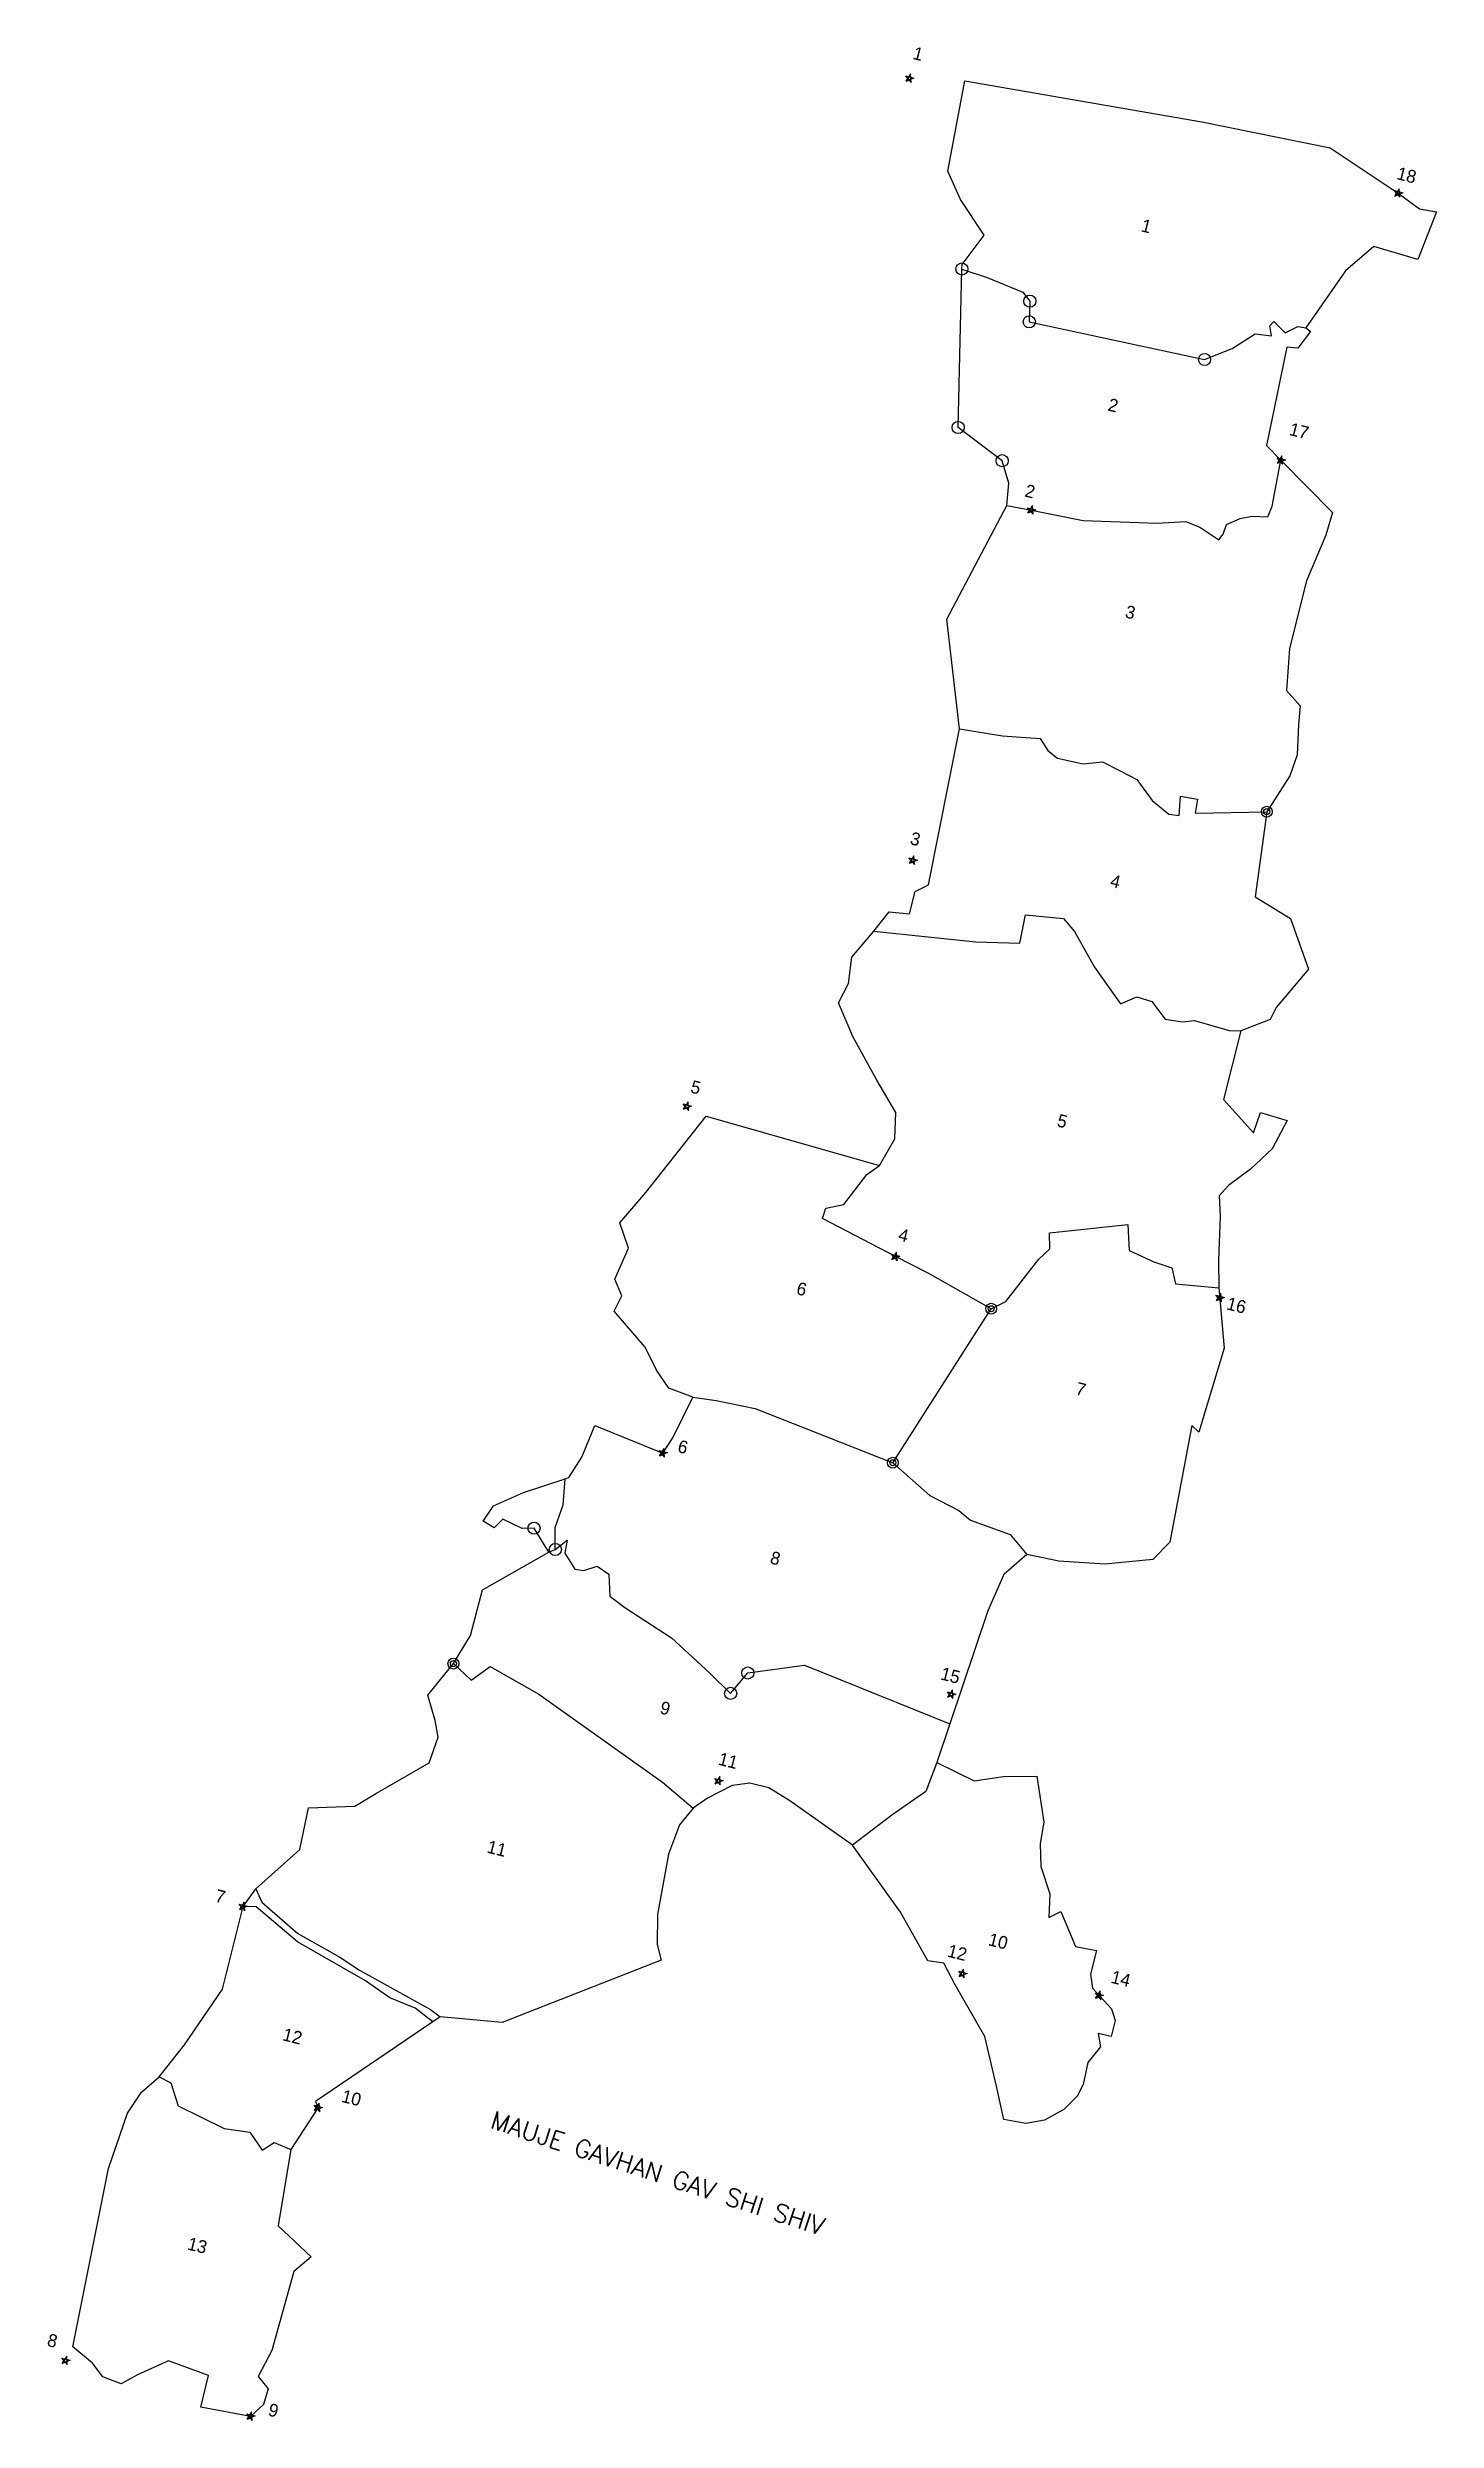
# Model space of a CAD drawing. Header units: metres. Extents: x 291116 to 292669, y 2097372 to 2100024.
import ezdxf
from ezdxf.enums import TextEntityAlignment as Align

# ---------------------------------------------------------------- set-up
doc = ezdxf.new("R2010")
doc.units = ezdxf.units.M
doc.header["$MEASUREMENT"] = 0
for name, color, linetype in [('POLY_PARCEL', 6, 'Continuous'), ('POLY_ROAD', 30, 'Continuous'), ('TEXT_MAPIN', 7, 'Continuous'), ('TEXT_MAPOUT', 7, 'Continuous'), ('TEXT_PARCEL', 7, 'Continuous'), ('V_BOUND_LINE', 7, 'Continuous')]:
    doc.layers.add(name, color=color, linetype=linetype)
doc.styles.get("Standard").update_dxf_attribs({"font": 'simplex.shx'})
doc.styles.add('TEXT_MAP', font='KRDEV050.TTF', dxfattribs={"height": 1.8})

msp = doc.modelspace()

# ---------------------------------------------------------------- linework, layer by layer
for p, q in [((292075.4, 2099992.6), (292084.7, 2099990.3)), ((292077.7, 2099989.8), (292075.4, 2099992.6)), ((292080.9, 2099994.9), (292075.8, 2099986.7)), ((292084.7, 2099990.3), (292075.8, 2099986.7)), ((292075.8, 2099986.7), (292077.7, 2099989.8)), ((292075.8, 2099986.7), (292079.2, 2099988.1)), ((292077.7, 2099989.8), (292079.2, 2099988.1)), ((292079.2, 2099988.1), (292081.6, 2099985.2)), ((292081.6, 2099985.2), (292080.9, 2099994.9)), ((292621.8, 2099864.4), (292631.1, 2099862.1)), ((292624.1, 2099861.6), (292621.8, 2099864.4)), ((292627.3, 2099866.6), (292622.2, 2099858.4)), ((292631.1, 2099862.1), (292622.2, 2099858.4)), ((292622.2, 2099858.4), (292624.1, 2099861.6)), ((292622.2, 2099858.4), (292625.6, 2099859.8)), ((292624.1, 2099861.6), (292625.6, 2099859.8)), ((292625.6, 2099859.8), (292628, 2099857)), ((292628, 2099857), (292627.3, 2099866.6)), ((292490.6, 2099565.9), (292500, 2099563.5)), ((292492.9, 2099563.1), (292490.6, 2099565.9)), ((292496.1, 2099568.1), (292491, 2099559.9)), ((292500, 2099563.5), (292491, 2099559.9)), ((292491, 2099559.9), (292492.9, 2099563.1)), ((292491, 2099559.9), (292494.4, 2099561.3)), ((292492.9, 2099563.1), (292494.4, 2099561.3)), ((292494.4, 2099561.3), (292496.8, 2099558.5)), ((292496.8, 2099558.5), (292496.1, 2099568.1)), ((292211.6, 2099510), (292221, 2099507.7)), ((292214, 2099507.2), (292211.6, 2099510)), ((292217.2, 2099512.3), (292212, 2099504.1)), ((292217.8, 2099502.6), (292217.2, 2099512.3)), ((292221, 2099507.7), (292212, 2099504.1)), ((292212, 2099504.1), (292214, 2099507.2)), ((292212, 2099504.1), (292215.5, 2099505.5)), ((292214, 2099507.2), (292215.5, 2099505.5)), ((292215.5, 2099505.5), (292217.8, 2099502.6)), ((292079.1, 2099118.5), (292088.5, 2099116.1)), ((292081.5, 2099115.6), (292079.1, 2099118.5)), ((292084.7, 2099120.7), (292079.5, 2099112.5)), ((292088.5, 2099116.1), (292079.5, 2099112.5)), ((292079.5, 2099112.5), (292081.5, 2099115.6)), ((292079.5, 2099112.5), (292083, 2099113.9)), ((292081.5, 2099115.6), (292083, 2099113.9)), ((292083, 2099113.9), (292085.3, 2099111.1)), ((292085.3, 2099111.1), (292084.7, 2099120.7)), ((291832.1, 2098845.7), (291826.9, 2098837.5)), ((291832.7, 2098836), (291832.1, 2098845.7)), ((291826.5, 2098843.4), (291835.9, 2098841.1)), ((291828.9, 2098840.6), (291826.5, 2098843.4)), ((291835.9, 2098841.1), (291826.9, 2098837.5)), ((291826.9, 2098837.5), (291828.9, 2098840.6)), ((291826.9, 2098837.5), (291830.4, 2098838.8)), ((291828.9, 2098840.6), (291830.4, 2098838.8)), ((291830.4, 2098838.8), (291832.7, 2098836)), ((292059.6, 2098675.6), (292069, 2098673.3)), ((292061.9, 2098672.8), (292059.6, 2098675.6)), ((292065.1, 2098677.9), (292060, 2098669.7)), ((292069, 2098673.3), (292060, 2098669.7)), ((292060, 2098669.7), (292061.9, 2098672.8)), ((292060, 2098669.7), (292063.4, 2098671.1)), ((292061.9, 2098672.8), (292063.4, 2098671.1)), ((292063.4, 2098671.1), (292065.8, 2098668.2)), ((292065.8, 2098668.2), (292065.1, 2098677.9)), ((292422.3, 2098629.6), (292431.7, 2098627.2)), ((292424.7, 2098626.8), (292422.3, 2098629.6)), ((292427.9, 2098631.8), (292422.8, 2098623.6)), ((292431.7, 2098627.2), (292422.8, 2098623.6)), ((292422.8, 2098623.6), (292424.7, 2098626.8)), ((292422.8, 2098623.6), (292426.2, 2098625)), ((292424.7, 2098626.8), (292426.2, 2098625)), ((292426.2, 2098625), (292428.6, 2098622.2)), ((292428.6, 2098622.2), (292427.9, 2098631.8)), ((291799.7, 2098455.9), (291809.1, 2098453.6)), ((291802, 2098453.1), (291799.7, 2098455.9)), ((291805.2, 2098458.1), (291800.1, 2098449.9)), ((291809.1, 2098453.6), (291800.1, 2098449.9)), ((291800.1, 2098449.9), (291802, 2098453.1)), ((291800.1, 2098449.9), (291803.5, 2098451.3)), ((291802, 2098453.1), (291803.5, 2098451.3)), ((291803.5, 2098451.3), (291805.9, 2098448.5)), ((291805.9, 2098448.5), (291805.2, 2098458.1)), ((292122.1, 2098186.2), (292131.5, 2098183.8)), ((292124.5, 2098183.4), (292122.1, 2098186.2)), ((292127.6, 2098188.4), (292122.5, 2098180.2)), ((292131.5, 2098183.8), (292122.5, 2098180.2)), ((292122.5, 2098180.2), (292124.5, 2098183.4)), ((292124.5, 2098183.4), (292125.9, 2098181.6)), ((292128.3, 2098178.8), (292127.6, 2098188.4)), ((292122.5, 2098180.2), (292125.9, 2098181.6)), ((292125.9, 2098181.6), (292128.3, 2098178.8)), ((291861.9, 2098089.5), (291871.3, 2098087.1)), ((291864.3, 2098086.7), (291861.9, 2098089.5)), ((291867.5, 2098091.7), (291862.3, 2098083.5)), ((291871.3, 2098087.1), (291862.3, 2098083.5)), ((291862.3, 2098083.5), (291864.3, 2098086.7)), ((291862.3, 2098083.5), (291865.7, 2098084.9)), ((291864.3, 2098086.7), (291865.7, 2098084.9)), ((291865.7, 2098084.9), (291868.1, 2098082.1)), ((291868.1, 2098082.1), (291867.5, 2098091.7)), ((291330.4, 2097948.8), (291339.7, 2097946.5)), ((291332.7, 2097946), (291330.4, 2097948.8)), ((291335.9, 2097951.1), (291330.8, 2097942.9)), ((291339.7, 2097946.5), (291330.8, 2097942.9)), ((291330.8, 2097942.9), (291332.7, 2097946)), ((291330.8, 2097942.9), (291334.2, 2097944.2)), ((291332.7, 2097946), (291334.2, 2097944.2)), ((291334.2, 2097944.2), (291336.6, 2097941.4)), ((291336.6, 2097941.4), (291335.9, 2097951.1)), ((292134.7, 2097873.9), (292144.1, 2097871.5)), ((292137.1, 2097871), (292134.7, 2097873.9)), ((292140.2, 2097876.1), (292135.1, 2097867.9)), ((292144.1, 2097871.5), (292135.1, 2097867.9)), ((292135.1, 2097867.9), (292137.1, 2097871)), ((292135.1, 2097867.9), (292138.5, 2097869.3)), ((292137.1, 2097871), (292138.5, 2097869.3)), ((292138.5, 2097869.3), (292140.9, 2097866.4)), ((292140.9, 2097866.4), (292140.2, 2097876.1)), ((292287.3, 2097849.5), (292296.7, 2097847.2)), ((292289.7, 2097846.7), (292287.3, 2097849.5)), ((292292.9, 2097851.8), (292287.7, 2097843.6)), ((292296.7, 2097847.2), (292287.7, 2097843.6)), ((292287.7, 2097843.6), (292289.7, 2097846.7)), ((292287.7, 2097843.6), (292291.2, 2097845)), ((292289.7, 2097846.7), (292291.2, 2097845)), ((292291.2, 2097845), (292293.5, 2097842.1)), ((292293.5, 2097842.1), (292292.9, 2097851.8)), ((291414.2, 2097724.1), (291423.5, 2097721.7)), ((291416.5, 2097721.3), (291414.2, 2097724.1)), ((291419.7, 2097726.3), (291414.6, 2097718.1)), ((291423.5, 2097721.7), (291414.6, 2097718.1)), ((291414.6, 2097718.1), (291416.5, 2097721.3)), ((291414.6, 2097718.1), (291418, 2097719.5)), ((291416.5, 2097721.3), (291418, 2097719.5)), ((291418, 2097719.5), (291420.4, 2097716.7)), ((291420.4, 2097716.7), (291419.7, 2097726.3)), ((291131.9, 2097441.5), (291141.3, 2097439.1)), ((291134.3, 2097438.7), (291131.9, 2097441.5)), ((291137.4, 2097443.7), (291132.3, 2097435.5)), ((291141.3, 2097439.1), (291132.3, 2097435.5)), ((291138.1, 2097434.1), (291137.4, 2097443.7)), ((291132.3, 2097435.5), (291134.3, 2097438.7)), ((291132.3, 2097435.5), (291135.7, 2097436.9)), ((291134.3, 2097438.7), (291135.7, 2097436.9)), ((291135.7, 2097436.9), (291138.1, 2097434.1)), ((291338.7, 2097379), (291348.1, 2097376.7)), ((291341, 2097376.2), (291338.7, 2097379)), ((291344.2, 2097381.3), (291339.1, 2097373.1)), ((291348.1, 2097376.7), (291339.1, 2097373.1)), ((291339.1, 2097373.1), (291341, 2097376.2)), ((291339.1, 2097373.1), (291342.5, 2097374.4)), ((291341, 2097376.2), (291342.5, 2097374.4)), ((291342.5, 2097374.4), (291344.9, 2097371.6)), ((291344.9, 2097371.6), (291344.2, 2097381.3))]:
    msp.add_line(p, q)
for centre, radius in [((292138.3, 2099776.8), 6.78), ((292214.3, 2099740.8), 6.78), ((292213.6, 2099717.7), 6.78), ((292409.6, 2099675.7), 6.78), ((292134, 2099599.6), 6.78), ((292183.2, 2099562.5), 6.78), ((292479.1, 2099170.1), 6.05), ((292479.1, 2099170.1), 3.34), ((292171, 2098614.5), 6.05), ((292171, 2098614.5), 3.34), ((292061, 2098442.4), 6.05), ((292061, 2098442.4), 3.34), ((291659.9, 2098369.2), 6.78), ((291683.7, 2098345.3), 6.78), ((291569.7, 2098217.8), 6.05), ((291569.7, 2098217.8), 3.34), ((291899, 2098207.3), 6.78), ((291879.7, 2098184.5), 6.78)]:
    msp.add_circle(centre, radius)
at = {"layer": 'POLY_PARCEL'}
for p, q in [((292138.3, 2099776.8), (292166.6, 2099767.4)), ((292166.6, 2099767.4), (292206.5, 2099751)), ((292206.5, 2099751), (292214.3, 2099740.8)), ((292214.3, 2099740.8), (292213.6, 2099717.7)), ((292213.6, 2099717.7), (292409.6, 2099675.7)), ((292440.4, 2099688.1), (292466.3, 2099704.4)), ((292466.3, 2099704.4), (292484.5, 2099702.1)), ((292482.4, 2099713.3), (292487.2, 2099718)), ((292484.5, 2099702.1), (292482.4, 2099713.3)), ((292487.2, 2099718), (292499.7, 2099705.4)), ((292499.7, 2099705.4), (292514, 2099712.6)), ((292514, 2099712.6), (292522.9, 2099710.9)), ((292409.6, 2099675.7), (292440.4, 2099688.1)), ((292485.2, 2099511.8), (292494.9, 2099563.2)), ((292188.5, 2099512.4), (292215.9, 2099507.3)), ((292480.3, 2099499.6), (292485.2, 2099511.8)), ((292215.9, 2099507.3), (292273.7, 2099495.5)), ((292273.7, 2099495.5), (292356.6, 2099492.6)), ((292356.6, 2099492.6), (292388.8, 2099494.4)), ((292388.8, 2099494.4), (292404.2, 2099488.3)), ((292404.2, 2099488.3), (292425.7, 2099474)), ((292430.4, 2099480.4), (292434, 2099491.1)), ((292434, 2099491.1), (292449.5, 2099498)), ((292449.5, 2099498), (292462.7, 2099500.5)), ((292462.7, 2099500.5), (292480.3, 2099499.6)), ((292425.7, 2099474), (292430.4, 2099480.4)), ((292135.5, 2099262.6), (292183.6, 2099255.1)), ((292183.6, 2099255.1), (292225.6, 2099251.8)), ((292225.6, 2099251.8), (292234.4, 2099238.4)), ((292234.4, 2099238.4), (292245.2, 2099229.9)), ((292245.2, 2099229.9), (292274, 2099223.6)), ((292274, 2099223.6), (292295.5, 2099225.7)), ((292295.5, 2099225.7), (292314.6, 2099216.1)), ((292314.6, 2099216.1), (292334, 2099206.3)), ((292334, 2099206.3), (292350.9, 2099182.8)), ((292350.9, 2099182.8), (292369.8, 2099167.4)), ((292369.8, 2099167.4), (292381.1, 2099165.9)), ((292381.1, 2099165.9), (292382.5, 2099187.4)), ((292382.5, 2099187.4), (292401.7, 2099184)), ((292401.7, 2099184), (292399.2, 2099168.5)), ((292399.2, 2099168.5), (292479.1, 2099170.1)), ((292039.7, 2099036.4), (292153.7, 2099024.5)), ((292203, 2099023.1), (292209.4, 2099054.9)), ((292209.4, 2099054.9), (292251.7, 2099050.6)), ((292251.7, 2099050.6), (292264.2, 2099036.3)), ((292264.2, 2099036.3), (292286.4, 2098996.3)), ((292153.7, 2099024.5), (292203, 2099023.1)), ((292286.4, 2098996.3), (292315.5, 2098955.5)), ((292315.5, 2098955.5), (292333.9, 2098963)), ((292333.9, 2098963), (292350.5, 2098957.9)), ((292350.5, 2098957.9), (292365.6, 2098938.1)), ((292365.6, 2098938.1), (292385, 2098935.4)), ((292385, 2098935.4), (292398.3, 2098936.6)), ((292398.3, 2098936.6), (292437.1, 2098925.5)), ((292437.1, 2098925.5), (292450.2, 2098925.3)), ((292032, 2098764.5), (292046.1, 2098774.5)), ((292006.4, 2098731.2), (292032, 2098764.5)), ((291982.5, 2098715.3), (291986, 2098726.9)), ((292063.9, 2098672.9), (291982.5, 2098715.3)), ((291986, 2098726.9), (292006.4, 2098731.2)), ((292236.2, 2098699.3), (292323.7, 2098708.7)), ((292236.4, 2098681.4), (292236.2, 2098699.3)), ((292323.7, 2098708.7), (292325.3, 2098679.5)), ((292100.5, 2098654.4), (292063.9, 2098672.9)), ((292187.2, 2098622.7), (292224.1, 2098669.9)), ((292224.1, 2098669.9), (292236.4, 2098681.4)), ((292325.3, 2098679.5), (292353, 2098666.9)), ((292353, 2098666.9), (292372.8, 2098660.3)), ((292372.8, 2098660.3), (292377.2, 2098642.5)), ((292171, 2098614.5), (292100.5, 2098654.4)), ((292377.2, 2098642.5), (292425.7, 2098638)), ((292152.2, 2098585.2), (292171, 2098614.5)), ((292171, 2098614.5), (292187.2, 2098622.7)), ((292061, 2098442.4), (292152.2, 2098585.2)), ((291837.5, 2098515.6), (291863.6, 2098511.8)), ((291863.6, 2098511.8), (291907.3, 2098502.9)), ((291907.3, 2098502.9), (292061, 2098442.4)), ((291692.6, 2098395.4), (291694.6, 2098424.4)), ((292061, 2098442.4), (292102.6, 2098405.9)), ((291683.6, 2098369.9), (291692.6, 2098395.4)), ((292102.6, 2098405.9), (292134.9, 2098388.9)), ((291683.7, 2098345.3), (291683.6, 2098369.9)), ((292134.9, 2098388.9), (292147.9, 2098378.3)), ((292147.9, 2098378.3), (292192.4, 2098362)), ((291676.6, 2098342.4), (291683.7, 2098345.3)), ((291683.7, 2098345.3), (291696.8, 2098355.7)), ((291696.8, 2098355.7), (291694.2, 2098341.2)), ((291694.2, 2098341.2), (291705.4, 2098323.2)), ((292192.4, 2098362), (292210.7, 2098339.9)), ((291705.4, 2098323.2), (291715.5, 2098321.7)), ((291715.5, 2098321.7), (291730.3, 2098326.9)), ((291730.3, 2098326.9), (291743.7, 2098317.8)), ((291743.7, 2098317.8), (291744.8, 2098293)), ((291744.8, 2098293), (291761.6, 2098280.4)), ((291761.6, 2098280.4), (291813.7, 2098246.5)), ((291813.7, 2098246.5), (291856.6, 2098207)), ((291569.7, 2098217.8), (291589.6, 2098199.1)), ((291589.6, 2098199.1), (291610.8, 2098214.7)), ((291610.8, 2098214.7), (291665.2, 2098183.8)), ((291899, 2098207.3), (291962.3, 2098216)), ((291962.3, 2098216), (292124.8, 2098150.3)), ((291665.2, 2098183.8), (291803.6, 2098085.4)), ((291856.6, 2098207), (291879.7, 2098184.5)), ((291879.7, 2098184.5), (291899, 2098207.3)), ((292110.4, 2098107.4), (292098.1, 2098074.8)), ((291803.6, 2098085.4), (291837.9, 2098056.3)), ((292098.1, 2098074.8), (292060.1, 2098048.3)), ((292060.1, 2098048.3), (292016.1, 2098014.8)), ((291240.9, 2097755.7), (291253.9, 2097749)), ((291253.9, 2097749), (291262.2, 2097723.4)), ((291262.2, 2097723.4), (291313.3, 2097698.1)), ((291313.3, 2097698.1), (291342.1, 2097694)), ((291342.1, 2097694), (291355.8, 2097673.8)), ((291355.8, 2097673.8), (291369.5, 2097682.4)), ((291369.5, 2097682.4), (291388, 2097674.7))]:
    msp.add_line(p, q, dxfattribs=at)
at = {"layer": 'POLY_ROAD'}
for p, q in [((291349.3, 2097945.9), (291334.7, 2097946.1)), ((291348.8, 2097965.9), (291355.4, 2097951.2)), ((291395.4, 2097906.7), (291349.3, 2097945.9)), ((291355.4, 2097951.2), (291395.7, 2097916)), ((291471.3, 2097863.1), (291395.4, 2097906.7)), ((291395.7, 2097916), (291442.9, 2097889.6)), ((291442.9, 2097889.6), (291464.9, 2097875.2)), ((291464.9, 2097875.2), (291485.6, 2097863.7)), ((291485.6, 2097863.7), (291533.3, 2097837.1)), ((291498.5, 2097844.3), (291471.3, 2097863.1)), ((291526.9, 2097832.5), (291498.5, 2097844.3)), ((291533.3, 2097837.1), (291544.3, 2097831.2)), ((291546.8, 2097817.3), (291526.9, 2097832.5)), ((291544.3, 2097831.2), (291554.9, 2097822.9))]:
    msp.add_line(p, q, dxfattribs=at)
at = {"layer": 'V_BOUND_LINE'}
for p, q in [((292122.6, 2099886.1), (292141.7, 2099987.2)), ((292141.7, 2099987.2), (292406.6, 2099941.4)), ((292406.6, 2099941.4), (292550, 2099912.4)), ((292550, 2099912.4), (292626.1, 2099861.7)), ((292136.6, 2099854.4), (292122.6, 2099886.1)), ((292163.1, 2099814.8), (292136.6, 2099854.4)), ((292626.1, 2099861.7), (292649.8, 2099844.1)), ((292668.9, 2099840.7), (292648, 2099787.4)), ((292649.8, 2099844.1), (292668.9, 2099840.7)), ((292138.4, 2099781.8), (292163.1, 2099814.8)), ((292598.7, 2099801.9), (292567.1, 2099774.7)), ((292648, 2099787.4), (292598.7, 2099801.9)), ((292134, 2099599.6), (292138.3, 2099776.8)), ((292138.3, 2099776.8), (292138.4, 2099781.8)), ((292567.1, 2099774.7), (292522.9, 2099710.9)), ((292528.1, 2099706.8), (292513.9, 2099688.4)), ((292522.9, 2099710.9), (292528.1, 2099706.8)), ((292501.7, 2099689.4), (292479, 2099579.5)), ((292513.9, 2099688.4), (292501.7, 2099689.4)), ((292183.2, 2099562.5), (292134, 2099599.6)), ((292190.6, 2099537.3), (292183.2, 2099562.5)), ((292479, 2099579.5), (292494.9, 2099563.2)), ((292494.9, 2099563.2), (292552.5, 2099504.8)), ((292188.5, 2099512.4), (292190.6, 2099537.3)), ((292121.6, 2099385.4), (292188.5, 2099512.4)), ((292552.5, 2099504.8), (292545.3, 2099479.1)), ((292545.3, 2099479.1), (292523.6, 2099428.1)), ((292523.6, 2099428.1), (292504.7, 2099352.4)), ((292135.5, 2099262.6), (292121.6, 2099385.4)), ((292504.7, 2099352.4), (292501.3, 2099305.5)), ((292501.3, 2099305.5), (292516.4, 2099288.6)), ((292516.4, 2099288.6), (292514.6, 2099267.8)), ((292100.8, 2099088.4), (292135.5, 2099262.6)), ((292514.6, 2099267.8), (292513, 2099233.8)), ((292513, 2099233.8), (292505, 2099210.3)), ((292505, 2099210.3), (292479.1, 2099170.1)), ((292479.1, 2099170.1), (292466.3, 2099075)), ((292086, 2099081.1), (292100.8, 2099088.4)), ((292039.7, 2099036.4), (292056.8, 2099058.2)), ((292056.8, 2099058.2), (292079.6, 2099055.9)), ((292079.6, 2099055.9), (292086, 2099081.1)), ((292466.3, 2099075), (292505.6, 2099050.7)), ((292015.2, 2099007.4), (292039.7, 2099036.4)), ((292505.6, 2099050.7), (292525.8, 2098994.1)), ((292011.3, 2098978.1), (292015.2, 2099007.4)), ((292000.3, 2098956.5), (292011.3, 2098978.1)), ((292525.8, 2098994.1), (292489.6, 2098951.1)), ((292016.3, 2098918.8), (292000.3, 2098956.5)), ((292489.6, 2098951.1), (292482.8, 2098937.7)), ((292450.2, 2098925.3), (292430.9, 2098848.3)), ((292482.8, 2098937.7), (292450.2, 2098925.3)), ((292043.3, 2098870.1), (292016.3, 2098918.8)), ((292064.4, 2098833.8), (292043.3, 2098870.1)), ((292430.9, 2098848.3), (292464.2, 2098811.1)), ((291784.8, 2098744.4), (291852.3, 2098829.9)), ((291852.3, 2098829.9), (292046.1, 2098774.5)), ((292063.3, 2098804.5), (292064.4, 2098833.8)), ((292464.2, 2098811.1), (292472, 2098833.9)), ((292472, 2098833.9), (292502, 2098825)), ((292502, 2098825), (292485.2, 2098793.4)), ((292046.1, 2098774.5), (292063.3, 2098804.5)), ((292485.2, 2098793.4), (292460.9, 2098770.6)), ((292460.9, 2098770.6), (292436.3, 2098752.1)), ((291755.7, 2098710.7), (291784.8, 2098744.4)), ((292436.3, 2098752.1), (292426, 2098740.9)), ((292426, 2098740.9), (292427.1, 2098717.9)), ((292427.1, 2098717.9), (292425.1, 2098668.9)), ((291765.7, 2098682.1), (291755.7, 2098710.7)), ((291750.2, 2098647.5), (291765.7, 2098682.1)), ((292425.1, 2098668.9), (292425.7, 2098638)), ((291757.9, 2098629.1), (291750.2, 2098647.5)), ((292425.7, 2098638), (292431.5, 2098570.6)), ((291749.5, 2098611.9), (291757.9, 2098629.1)), ((291784.1, 2098571.6), (291749.5, 2098611.9)), ((291796.9, 2098545.7), (291784.1, 2098571.6)), ((292431.5, 2098570.6), (292403.1, 2098476.6)), ((291810.5, 2098525.8), (291796.9, 2098545.7)), ((291837.5, 2098515.6), (291810.5, 2098525.8)), ((291815.2, 2098470.3), (291837.5, 2098515.6)), ((291713.4, 2098448.4), (291727.8, 2098484)), ((291727.8, 2098484), (291804, 2098453.2)), ((292395.4, 2098484.1), (292370.9, 2098353.4)), ((292403.1, 2098476.6), (292395.4, 2098484.1)), ((291698.9, 2098425.9), (291713.4, 2098448.4)), ((291804, 2098453.2), (291815.2, 2098470.3)), ((291648, 2098408.9), (291694.6, 2098424.4)), ((291694.6, 2098424.4), (291698.9, 2098425.9)), ((291614.5, 2098394), (291648, 2098408.9)), ((291603.2, 2098377), (291614.5, 2098394)), ((291615.5, 2098369.7), (291603.2, 2098377)), ((291625, 2098379.3), (291615.5, 2098369.7)), ((291646.5, 2098369), (291625, 2098379.3)), ((291659.9, 2098369.2), (291646.5, 2098369)), ((291676.6, 2098342.4), (291659.9, 2098369.2)), ((291602.3, 2098300.2), (291676.6, 2098342.4)), ((292370.9, 2098353.4), (292351.6, 2098334.2)), ((292185.1, 2098317.4), (292167.3, 2098276.7)), ((292210.7, 2098339.9), (292185.1, 2098317.4)), ((292246.6, 2098332.3), (292210.7, 2098339.9)), ((292298.1, 2098329), (292246.6, 2098332.3)), ((292351.6, 2098334.2), (292298.1, 2098329)), ((291588.8, 2098249.1), (291602.3, 2098300.2)), ((292167.3, 2098276.7), (292124.8, 2098150.3)), ((291569.7, 2098217.8), (291588.8, 2098249.1)), ((291541.1, 2098182.6), (291569.7, 2098217.8)), ((291549.5, 2098154.3), (291541.1, 2098182.6)), ((291542.6, 2098106.8), (291552.6, 2098135.4)), ((291552.6, 2098135.4), (291549.5, 2098154.3)), ((292124.8, 2098150.3), (292110.4, 2098107.4)), ((291483.8, 2098072.8), (291542.6, 2098106.8)), ((292110.4, 2098107.4), (292152, 2098086.7)), ((291881.3, 2098081.5), (291853.7, 2098067.5)), ((291901.3, 2098084.3), (291881.3, 2098081.5)), ((291922.5, 2098079), (291901.3, 2098084.3)), ((291946, 2098064.3), (291922.5, 2098079)), ((292152, 2098086.7), (292184.8, 2098091.5)), ((292184.8, 2098091.5), (292222.1, 2098091.8)), ((292222.1, 2098091.8), (292229.8, 2098040.4)), ((291398.1, 2098010.1), (291407.6, 2098056.5)), ((291407.6, 2098056.5), (291459.7, 2098058.3)), ((291459.7, 2098058.3), (291483.8, 2098072.8)), ((291837.9, 2098056.3), (291822.7, 2098037.7)), ((291853.7, 2098067.5), (291837.9, 2098056.3)), ((292016.1, 2098014.8), (291946, 2098064.3)), ((291822.7, 2098037.7), (291810.3, 2098004.7)), ((292229.8, 2098040.4), (292225.9, 2098016.6)), ((291348.8, 2097965.9), (291398.1, 2098010.1)), ((291810.3, 2098004.7), (291798.1, 2097937.3)), ((292069.7, 2097940), (292016.1, 2098014.8)), ((292225.9, 2098016.6), (292226.4, 2097991.1)), ((292226.4, 2097991.1), (292236.6, 2097960.3)), ((291311.5, 2097853.7), (291334.7, 2097946.1)), ((291334.7, 2097946.1), (291348.8, 2097965.9)), ((292236.6, 2097960.3), (292235.4, 2097933.8)), ((291798.1, 2097937.3), (291797.6, 2097903.9)), ((292100, 2097885.4), (292069.7, 2097940)), ((292235.4, 2097933.8), (292248.8, 2097940.7)), ((292248.8, 2097940.7), (292265.2, 2097901.6)), ((291797.6, 2097903.9), (291802, 2097886.1)), ((292265.2, 2097901.6), (292288.8, 2097897)), ((292288.8, 2097897), (292282.1, 2097870.5)), ((291802, 2097886.1), (291624.4, 2097816.4)), ((292118.2, 2097882.9), (292100, 2097885.4)), ((292130.9, 2097858.8), (292118.2, 2097882.9)), ((292282.1, 2097870.5), (292284.4, 2097854.8)), ((291269, 2097791.5), (291311.5, 2097853.7)), ((292164, 2097800.9), (292130.9, 2097858.8)), ((292284.4, 2097854.8), (292305.4, 2097831.7)), ((291546.8, 2097817.3), (291415.6, 2097728.2)), ((291554.9, 2097822.9), (291546.8, 2097817.3)), ((291624.4, 2097816.4), (291554.9, 2097822.9)), ((292309.8, 2097818.9), (292305.2, 2097801)), ((292305.4, 2097831.7), (292309.8, 2097818.9)), ((291240.9, 2097755.7), (291269, 2097791.5)), ((292176.8, 2097745.4), (292164, 2097800.9)), ((292293.4, 2097789.4), (292279.1, 2097772)), ((292305.2, 2097801), (292290.8, 2097804.1)), ((292290.8, 2097804.1), (292293.4, 2097789.4)), ((292279.1, 2097772), (292273.9, 2097747.2)), ((291205.3, 2097715.1), (291221.1, 2097738.7)), ((291221.1, 2097738.7), (291240.9, 2097755.7)), ((292185.2, 2097708.3), (292176.8, 2097745.4)), ((292267, 2097734.3), (292252.3, 2097719.2)), ((292273.9, 2097747.2), (292267, 2097734.3)), ((291184.1, 2097653.2), (291205.3, 2097715.1)), ((291418.5, 2097721.4), (291388, 2097674.7)), ((291415.6, 2097728.2), (291418.5, 2097721.4)), ((292209.7, 2097703.7), (292185.2, 2097708.3)), ((292230.5, 2097707.4), (292209.7, 2097703.7)), ((292252.3, 2097719.2), (292230.5, 2097707.4)), ((291144.1, 2097454), (291184.1, 2097653.2)), ((291388, 2097674.7), (291373.9, 2097589.4)), ((291373.9, 2097589.4), (291410.6, 2097554.6)), ((291410.6, 2097554.6), (291391.3, 2097538.4)), ((291391.3, 2097538.4), (291366.6, 2097449.8)), ((291166.1, 2097435.8), (291144.1, 2097454)), ((291366.6, 2097449.8), (291351.5, 2097420.7)), ((291177.9, 2097420.3), (291166.1, 2097435.8)), ((291198.4, 2097412.6), (291177.9, 2097420.3)), ((291216.6, 2097422.6), (291198.4, 2097412.6)), ((291251.4, 2097438.5), (291216.6, 2097422.6)), ((291295.9, 2097422.1), (291251.4, 2097438.5)), ((291287.5, 2097386.6), (291295.9, 2097422.1)), ((291351.5, 2097420.7), (291362.7, 2097406.9)), ((291343, 2097376.3), (291287.5, 2097386.6)), ((291357.3, 2097389.5), (291343, 2097376.3)), ((291362.7, 2097406.9), (291357.3, 2097389.5))]:
    msp.add_line(p, q, dxfattribs=at)

# ---------------------------------------------------------------- texts
at = {"layer": 'TEXT_MAPIN', "style": 'TEXT_MAP'}
for s, height, p in [('2', 14.3, (292207.6, 2099522.7)), ('4', 14.3, (292066.2, 2098691)), ('6', 14.3, (291819.5, 2098454.4)), ('15', 14.34, (292113.4, 2098200.3)), ('11', 14.34, (291865, 2098105)), ('12', 14.34, (292121.1, 2097890.4))]:
    msp.add_text(s, height=height, rotation=345.9337, dxfattribs=at).set_placement(p)
at = {"layer": 'TEXT_MAPOUT', "style": 'TEXT_MAP'}
for s, height, p in [('1', 14.3, (292082.5, 2100011.8)), ('18', 14.34, (292623.5, 2099877.4)), ('17', 14.34, (292503.3, 2099591.4)), ('3', 14.3, (292079.4, 2099134)), ('5', 14.3, (291833.9, 2098856.4)), ('16', 14.34, (292433.2, 2098614)), ('7', 14.3, (291302.4, 2097951.9)), ('14', 14.34, (292303.9, 2097861.2)), ('10', 14.34, (291443.8, 2097728)), ('8', 14.3, (291114.6, 2097455.3)), ('9', 14.3, (291361.7, 2097377.4))]:
    msp.add_text(s, height=height, rotation=345.9337, dxfattribs=at).set_placement(p)
at = {"layer": 'TEXT_MAPOUT'}
msp.add_text('MAUJE GAVHAN GAV SHI SHIV', height=19.911, rotation=341.9617, dxfattribs=at).set_placement((291609.8, 2097699.1))
at = {"layer": 'TEXT_PARCEL', "style": 'TEXT_MAP'}
for s, height, p in [('1', 14.3, (292344.6, 2099824.8)), ('2', 14.3, (292307.5, 2099624.6)), ('3', 14.3, (292326.7, 2099393.1)), ('4', 14.3, (292310, 2099092.2)), ('5', 14.3, (292250.5, 2098824.2)), ('6', 14.3, (291959.2, 2098636.6)), ('7', 14.3, (292271.3, 2098524.5)), ('8', 14.3, (291929.8, 2098335.6)), ('9', 14.3, (291806.6, 2098167.9)), ('11', 14.34, (291618.4, 2098011.1)), ('10', 14.34, (292178.9, 2097907.5)), ('12', 14.34, (291389.9, 2097801.4)), ('13', 14.34, (291283.6, 2097567.4))]:
    msp.add_text(s, height=height, rotation=345.9337, dxfattribs=at).set_placement(p, align=Align.MIDDLE)

doc.saveas('drawing.dxf')
